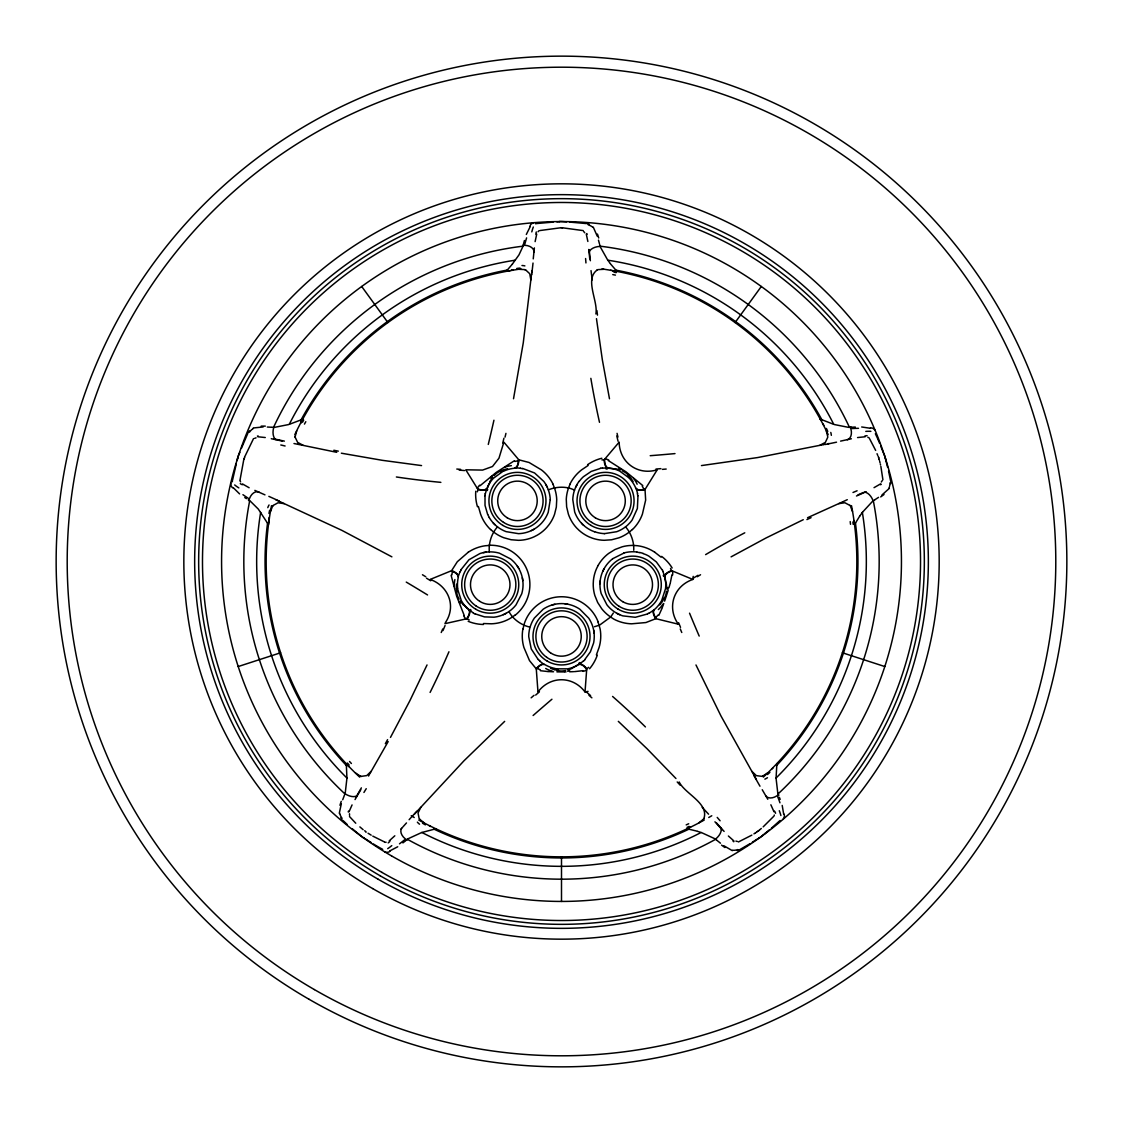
<?xml version="1.0" encoding="UTF-8"?>
<svg xmlns="http://www.w3.org/2000/svg" width="1123" height="1123" viewBox="0 0 1123 1123"><rect width="100%" height="100%" fill="white"/><g stroke="black" fill="none" stroke-linecap="round" stroke-linejoin="round"><path stroke-width="1.5" d="M240.083 479.703L243.831 459.307M882.917 479.844L880.853 466.312M666.697 588.957L666.388 583.862M599.949 583.806L600.145 580.998M671.933 574.878L670.249 583.16M890.736 483.69L890.693 481.921M604.272 533.664L616.667 531.712A32.848 32.848 0 0 0 625.539 526.841C631.084 533.102 634.158 541.932 633.737 550.27M295.237 436.356L296.711 430.909M588.059 691.361A132.542 132.542 0 0 1 585.027 691.95L586.725 668.873L588.606 667.329M776.063 778.253L777.79 793.189M232.321 481.781L232.391 481.023M513.52 398.749L523.262 342.866L530.842 279.936L529.747 273.731L525.662 269.913M533.958 251.931L534.38 247.888M533.902 252.436L533.243 258.88M531.965 270.615L531.839 271.696M531.825 271.836L531.726 272.707M666.543 591.217L665.897 594.614A4.029 0.814 -72 0 1 665.392 596.131L663.482 599.991M783.672 814.119L782.198 805.416M531.333 275.921L531.558 274.082M456.584 584.142L456.303 588.957M531.305 276.188L530.842 279.936M232.475 480.405L236.293 463.939M269.043 520.314L268.467 524.638L258.304 509.084L250.373 501.223M485.01 495.748L485.024 505.392L487.635 514.404M535.124 241.613L536.71 234.146M269.239 518.952L269.352 518.194M477.359 491.818L477.977 489.46L465.792 469.793L482.581 470.088L492.492 466.508L498.963 458.198L503.862 442.139L518.798 459.798L529.087 462.494L541.426 469.891A40.049 40.035 85.7 0 1 553.049 484.153M776.891 763.556L776.077 778A304.852 304.852 0 0 0 862.366 512.439L862.506 512.242M522.981 629.062L523.795 625.651M485.375 493.657L486.652 489.066M270.517 511.498L272.538 506.234M505.94 433.366L505.055 437.1M237.121 460.556L237.655 458.409M522.967 245.979L524.427 240.519M349.014 811.817L352.061 804.924M668.915 587.82L669.996 584.03M445.326 622.689C456.654 606.238 448.456 585.855 430.165 579.44L451.586 570.681L457.314 561.725L468.179 552.277M668.129 590.473L664.634 601.142M522.7 246.934L518.98 254.879L512.453 263.975M341.35 803.675L339.272 813.333M345.224 793.133L346.937 778.197M574.569 490.175C567.059 486.175 556.432 486.385 548.333 489.895A32.792 32.792 0 0 1 550.27 499.791M526.322 234.44L530.295 226.481M568.617 487.691L568.519 487.986A39.403 39.389 0 0 0 566.273 499.244L566.638 506.88L568.378 514.123A38.772 38.758 10 0 0 576.562 527.894L579.019 530.295A38.687 38.659 36.2 0 0 589.266 536.948L592.453 538.198A38.982 38.954 37 0 0 604.188 540.289L611.628 539.77L618.998 537.805A39.698 39.656 -42.4 0 0 629.498 531.923M342.712 799.744L344.256 795.702M568.729 487.396L570.063 484.181M662.247 607.655L663.763 603.528M661.952 608.469L658.822 615.362M344.831 794.2L344.466 795.154M241.487 448.161L247.79 433.436M244.491 457.3L253.531 438.574M238.974 454.394L239.817 452.33M444.919 623.672L467.168 618.675L469.232 619.98M442.715 628.978L441.227 632.516M497.503 526.869C491.607 533.313 488.463 543.055 489.319 551.898A32.848 32.848 0 0 1 499.356 553.162L510.53 558.889A32.693 32.693 0 0 1 521.746 593.772L515.99 604.932A32.792 32.792 0 0 1 500.156 615.881L497.391 616.625A32.609 32.609 0 0 1 493.895 617.201L484.504 616.892L475.338 613.93M596.397 654.877L599.106 647.409A40.091 40.077 -10.4 0 0 600.145 629.062L599.219 625.722M602.77 571.312L604.034 568.785M460.023 571.649L458.31 576.338A8.029 3.93 17.9 0 0 451.586 570.681M427.035 664.942L409.909 700.654L390.481 737.404M854.533 524.638L859.769 516.004M575.874 486.975L577.25 484.35M300.697 422.908L302.677 419.146M460.963 569.74L468.979 559.745L479.914 553.569A32.497 32.497 0 0 1 489.291 551.898M489.796 481.753L492.534 477.443M368.555 776.035L369.27 774.744M388.179 741.545L369.692 773.986M598.138 565.459L596.594 568.519A38.701 38.659 -72 0 0 593.421 580.324L593.225 583.735A38.996 38.968 -71.2 0 0 594.853 595.541L597.661 602.461L601.802 608.863A39.684 39.656 30.5 0 0 610.645 617.018L599.724 625.034L594.502 626.718M703.967 818.316C708.978 803.198 684.876 793.793 679.176 781.973M355.036 799.59L357.142 795.954M360.764 789.722L357.493 795.365M371.194 771.276L366.758 775.586L361.269 776.358M862.366 512.439L859.853 515.92M248.351 432.467L249.446 430.895M862.548 512.172L872.669 501.195M632.446 529.551A40.049 40.035 -22.3 0 0 642.412 514.095L645.655 500.086L645.023 489.46L657.208 469.793C637.724 475.787 619.503 462.479 619.138 442.139L604.202 459.798L601.942 459.925M512.397 264.073L506.557 270.91M613.34 613.046L610.645 617.032M889.318 488.379L881.948 494.976M662.738 601.114L659.692 604.848M773.424 816.632L763.163 826.879M735.116 322.54L761.31 286.477M579.159 481.444L580.956 479.226A32.609 32.609 0 0 1 583.455 476.699L591.231 471.421L600.398 468.431M480.026 485.754L496.31 472.348L514.418 460.725M703.349 819.243L698.969 822.78M538.043 231.759L538.422 231.352A3.13 2.962 54.8 0 1 539.208 230.664M515.12 260.269L515.176 260.199A304.852 304.852 0 0 0 289.257 424.34L301.876 419.581M273.114 505.49L277.999 502.781L284.245 503.651L341.757 530.309L391.885 556.84M504.662 721.373L463.925 760.847L420.802 807.311L418.051 812.982L419.104 818.456A21.842 12.423 -59.1 0 0 419.707 819.172M402.708 827.146L406.484 822.934M401.683 828.311L400.911 829.167M414.415 814.189L417.265 811.115M493.98 475.717L496.506 473.359A4.029 0.814 -36 0 1 497.812 472.404L501.616 470.411M417.714 810.624L420.802 807.311M780.008 820.52L771.389 828.212M394.819 835.793L389.218 840.86M584.732 659.65L590.389 651.845L593.59 643.016A32.609 32.609 0 0 0 594.109 639.506L594.264 636.643A32.749 32.749 0 0 0 588.761 618.226L579.917 609.284A32.651 32.651 0 0 0 543.265 609.157L534.38 618.029A32.749 32.749 0 0 0 530.084 627.167A32.623 32.623 0 0 0 529.326 630.242L528.891 633.19A32.497 32.497 0 0 0 528.736 636.643L531.249 648.954L538.268 659.664M507.428 270.096L507.512 270.011A296.444 296.444 0 0 0 300.964 420.072M506.361 271.092L510.291 270.629M632.375 529.48L629.792 531.698M583.216 661.138L579.482 664.086M767.514 772.975L762.798 776.063M531.137 697.832L534.043 695.319M764.791 833.659L769.494 829.757M765.03 833.448L762.966 835.203M761.31 828.465L759.541 829.967M759.387 830.094L758.418 830.894M405.389 840.902L407.214 839.414M880.474 483.943L874.031 487.663M404.701 841.464L402.918 842.896M514.853 615.193L512.958 616.611M653.684 610.168L649.557 612.933M612.625 558.749L623.855 553.106M693.214 576.366A132.542 132.542 0 0 1 692.835 579.44C673.589 586.066 666.571 607.515 678.292 624.177L655.818 618.675L645.922 622.549L631.575 623.812A40.049 40.035 49.7 0 1 613.804 619.11L610.926 617.215M408 838.797L421.63 832.55M508.972 611.544C512.551 618.857 521.128 625.104 529.579 627.041M586.725 668.873L586.796 668.831A8.029 3.93 54.1 0 0 579.159 664.297M397.724 846.77L389.906 850.855M512.102 617.201L509.126 619.012A40.091 40.077 61.6 0 1 491.411 623.798L483.48 623.532M878.537 497.363L874.915 499.721M873.483 500.647L874.733 499.833M752.34 842.222L758.011 838.642M756.72 832.129L755.33 832.985M750.234 843.57L740.015 849.493M758.32 838.46L759.471 837.73M753.954 833.842L754.923 833.238M751.849 835.119L738.443 841.955M697.257 576.731L700.541 574.751M588.157 465.455L581.574 469.891A40.091 40.077 25.6 0 0 569.951 484.125M533.874 529.312L531.376 530.603M731.087 556.854L765.928 538.029L803.254 519.71M506.066 613.34L503.413 614.66M647.676 613.916L635.323 617.299L622.844 615.881A32.497 32.497 0 0 1 614.281 611.712A32.848 32.848 0 0 1 606.869 604.764L601.198 593.576A32.651 32.651 0 0 1 612.611 558.805M597.197 269.983C584.269 279.318 598.292 300.978 595.892 313.963M503.455 470.986L493.362 478.314A33.016 33.016 0 0 0 486.933 488.308A8.029 4.057 19.4 0 1 478.117 489.081M572.646 668.171L567.887 670.038M843.471 501.462L847.275 499.693M807.549 517.717L842.868 501.742M858.042 494.85L863.306 492.534M838.755 503.651L844.889 502.753L849.774 505.364M738.99 849.957L737.193 850.588M288.822 424.522L274.321 427.386M253.321 427.975L263.147 426.965M502.879 469.933L507.54 468.712M539.966 230.538L560.531 227.801A6.148 1.867 0 0 1 561.107 227.66M238.202 666.543L280.596 652.772M552.165 604.96L554.902 604.272M582.837 670.684L574.513 671.624M421.995 832.452L435.892 828.788M421.869 832.494L421.897 832.48A304.852 304.852 0 0 0 701.131 832.494L697.565 831.357M535.587 223.8L536.331 223.631M851.374 438.784L840.58 441.114M701.454 465.582L757.604 457.566L819.818 445.34L825.363 442.378L827.735 437.31A21.842 12.423 -23.1 0 0 827.665 436.384L826.289 430.923M483.255 552.642L486.175 552.137M829.013 443.529L827.96 443.739M565.697 670.585L562.272 671.007A4.029 0.814 0 0 1 560.658 671.007L556.404 670.389M823.706 444.568L825.279 444.273M823.51 444.61L819.818 445.34M536.948 223.519L553.134 222.101M857.565 437.563L865.173 436.763M511.653 270.39L512.397 270.264M602.504 468.137L607.262 467.94M519.135 269.309L524.764 269.604M666.192 469.049L662.373 469.372M556.882 221.849L559.479 221.652M851.136 427.273L855.319 427.049M851.416 427.259L849.676 427.358M257.771 436.763L265.267 437.535M488.828 545.469L485.347 545.75A40.049 40.035 13.7 0 0 468.179 552.291M515.499 467.94L520.496 468.123M569.656 671.793L573.6 671.652M566.02 671.891L564.869 671.919M848.679 427.386L834.15 424.508M564.223 671.919L556.924 671.877M604.118 459.798L604.202 459.798A8.029 3.93 -89.9 0 0 607.641 467.954M861.678 426.979L870.479 428.298M267.316 427.035L271.626 427.259M634.2 545.469L637.682 545.75A40.091 40.077 -82.4 0 1 654.821 552.291M553.541 671.765L548.15 671.554M547.87 671.54L540.36 670.712M273.324 427.358L272.215 427.287M569.501 222.073L586.36 223.575M562.637 227.815L583.244 230.608M566.638 221.877L563.788 221.666A10.542 3.172 0.1 0 0 559.394 221.526M460.627 469.372L456.794 469.049M603.865 269.309L598.236 269.604A21.842 12.578 -87.3 0 0 597.169 269.801M564.925 603.781L567.719 604.202M421.56 465.582L382.311 460.318L341.364 453.201M687.346 828.816L697.046 831.16M636.825 552.137L639.745 552.642M610.603 270.264L611.347 270.39M612.709 270.629L616.99 271.429L610.407 263.779M522.588 468.431L534.576 472.965L543.841 481.458A32.497 32.497 0 0 1 548.319 489.853M615.179 468.656L620.121 469.947M555.267 668.845L567.733 668.845A33.016 33.016 0 0 0 578.808 664.535A8.029 4.057 55.4 0 1 586.388 669.097M297.651 444.259L336.703 452.302M297.398 444.203L293.987 443.529M271.275 438.714L275.374 439.584M282.42 441.114L276.047 439.739M303.182 445.34L297.623 442.364L295.279 437.465M587.455 223.814L589.294 224.361M701.342 832.536L715 838.797M732.336 850.673L723.788 845.717M555.099 670.024L550.607 668.283M384.389 841.899L372.78 836.116M842.404 652.772L884.798 666.543M643.086 553.569L645.767 554.58A32.609 32.609 0 0 1 648.94 556.18L656.351 561.935L662.023 569.74M608.357 460.598L625.932 471.8L642.791 485.571M594.6 531.825L591.989 530.772A32.707 32.707 0 0 1 574.681 512.018L572.786 499.609A32.848 32.848 0 0 1 579.061 481.332M360.202 776.063L355.486 772.975M867.854 437.296L868.36 437.521A3.13 2.962 -53.2 0 1 869.258 438.068M670.529 568.42L671.372 570.54L692.835 579.44M254.851 490.386L259.09 492.267M619.601 614.66L616.934 613.355M259.343 492.379L264.958 494.85M275.725 499.693L279.585 501.49M622.226 470.776L625.244 472.446A4.029 0.814 36 0 1 626.55 473.401L629.624 476.405M280.006 501.672L284.245 503.651M382.704 849.367L377.061 846.251M249.124 487.747L242.568 483.985M820.225 419.09L833.743 424.34A304.852 304.852 0 0 0 607.824 260.199L610.14 263.358M473.443 612.933L469.695 610.463M424.031 822.78L419.651 819.243M422.459 574.751L425.743 576.745M376.598 845.97L374.773 844.833M371.18 835.147L368.035 833.224M364.947 838.614L371.39 842.685M364.582 838.39L363.459 837.688M374.254 844.51L373.482 844.019M248.281 499.847L249.517 500.647M733.909 840.945L728.378 836.003M246.4 498.64L244.772 497.559M543.658 664.184L539.798 661.138M654.821 552.277L661.082 557.162M585.027 691.95C572.786 675.695 550.214 675.653 537.973 691.95L536.275 668.873L529.523 660.647L523.894 647.409A40.049 40.035 -58.3 0 1 522.883 629.048M239.578 493.895L233.233 487.649M720.475 843.205L717.19 840.565M493.095 531.614L490.611 529.466M715.786 839.414L716.937 840.355M352.425 828.872L359.079 834.403M359.304 834.6L359.964 835.147A10.542 3.172 36.1 0 0 363.375 837.786M363.122 829.686L359.879 826.907M588.957 695.319L591.877 697.832M347.105 824.394L342.992 820.52M583.581 525.283L581.574 523.304M618.324 721.359L646.988 748.676L675.948 778.506M355.752 823.229L349.492 816.519M495.061 524.806L492.997 522.672M615.488 270.011L615.572 270.096A296.444 296.444 0 0 1 822.036 420.072M349.099 766.714L348.144 765.704M347.807 765.367L346.895 764.398M629.652 478.328L619.559 470.986A33.016 33.016 0 0 0 608.062 467.968A8.029 4.057 -88.6 0 1 604.609 459.826M463.504 605.058L460.248 601.114M346.768 764.272L346.109 763.556M702.198 807.311L708.585 814.189M724.124 831.427L721.331 828.311M720.91 827.833L716.516 822.934M607.683 260.031L600.3 246.934M341.982 819.411L340.845 817.923M593.267 227.141L597.254 236.181M630.466 477.457L633.077 481.514M869.609 438.756L875.659 450.421M361.69 286.477L387.884 322.54M517.282 566.062L518.77 568.435M464.248 615.53L456.64 596.187L451.109 575.257M240.617 481.865L240.434 481.556A3.13 2.962 -17.2 0 1 239.971 480.476M260.648 512.467L260.634 512.439A304.852 304.852 0 0 0 346.923 778.028L346.347 764.833M489.263 517.563L490.821 519.963A32.792 32.792 0 0 0 506.122 531.642L518.517 533.664A32.707 32.707 0 0 0 541.693 523.009L543.504 520.847A32.651 32.651 0 0 0 548.235 512.228L550.214 499.819M695.979 664.97L720.938 715.898L751.806 771.276L756.341 775.642L761.885 776.33A21.842 12.423 48.9 0 0 762.742 775.979M765.381 795.126L762.236 789.722M765.746 795.758L767.781 799.267M545.75 484.336L547.126 486.975M756.369 779.474L754.263 775.698M459.054 599.205L457.58 596.074A4.029 0.814 72 0 1 457.089 594.544L456.373 590.305M754.235 775.642L751.806 771.276M820.337 419.272L820.731 420.002M875.364 433.731L878.116 439.612M770.869 804.784L773.972 811.761M267.541 522.644L267.597 522.771A296.444 296.444 0 0 0 346.488 765.577M552.951 484.195L554.285 487.438M662.963 571.635L664.619 576.099M681.773 632.502L680.285 628.964M878.298 440.048L879.674 443.445M883.394 452.85L880.685 446.013M883.59 453.299L884.096 454.562M877.035 453.706L877.751 455.447M878.2 456.528L878.565 457.468M778.786 795.8L778.169 794.2M586.276 234.089L587.862 241.459M779.446 797.498L780.162 799.394M598.026 622.1L599.12 625.399M636.278 488.87L637.625 493.643M671.372 570.54L671.414 570.681A8.029 3.93 -17.9 0 0 664.732 576.464M598.475 240.154L599.457 243.789M600.033 245.979L599.654 244.547M887.563 467.14L885.752 460.037M879.211 459.461L879.421 460.318M885.387 458.577L885.682 459.77M888.56 471.042L890.567 480.714M879.646 461.23L880.053 462.915M880.516 464.88L880.348 464.164M617.945 437.086L617.06 433.352M852.483 511.498L850.462 506.234A21.842 12.578 -15.3 0 0 849.943 505.294M478.384 506.473L480.574 514.095A40.091 40.077 -46.4 0 0 490.526 529.551M522.349 577.826L522.813 580.605M609.48 398.777L602.349 359.823L596.467 318.665M593.674 630.242L594.109 633.175M637.99 495.734L637.373 508.537L632.165 519.963A32.497 32.497 0 0 1 630.017 522.672L627.939 524.806A32.623 32.623 0 0 1 625.539 526.841M457.482 588.733L461.328 600.608A33.016 33.016 0 0 0 468.853 609.803A8.029 4.057 -52.6 0 1 466.859 618.422M591.526 274.784L591.035 270.615M592.158 279.936L591.596 275.374M588.789 249.46L589.028 251.706M589.757 258.88L589.154 253.04M561.5 856.863L561.5 901.446M855.403 522.771A296.444 296.444 0 0 1 776.512 765.577M689.143 829.055A296.444 296.444 0 0 1 433.843 829.055M851.515 505.687A295.335 295.335 0 0 1 763.317 777.116M711.771 815.747A295.335 295.335 0 0 1 708.753 817.502M704.205 820.071A295.335 295.335 0 0 1 418.795 820.071M414.233 817.502A295.335 295.335 0 0 1 411.229 815.747M359.683 777.116A295.335 295.335 0 0 1 271.485 505.687M294.816 434.615A295.335 295.335 0 0 1 521.03 268.944M601.97 268.944A295.335 295.335 0 0 1 828.184 434.615M778.632 794.48A10.121 6.92 -39.2 0 1 765.591 795.702M759.976 786.212A63.969 1.6 58.8 0 1 754.291 776.147M721.008 828.086A10.121 5.769 -43 0 1 715.533 839.078M720.096 820.773A65.26 5.615 51.6 0 1 717.218 817.404M733.768 841.745A14.332 6.991 -5.9 0 1 733.08 841.211M737.404 841.478A5.727 2.12 4.8 0 1 735.916 841.085M757.702 831.231A5.475 1.418 -35.6 0 1 756.734 831.89M758.544 830.936A6.148 1.867 -36 0 1 758.039 831.343M774.28 815.031A3.13 2.962 18.8 0 1 774 816.056M774.379 811.115A9.026 5.292 -64.5 0 1 775.572 813.305M779.278 810.708A65.415 12.114 51.3 0 1 780.892 815.523M677.197 781.973A227.772 31.079 49.9 0 1 680.313 785.314M612.582 696.442A245.039 59.659 37.5 0 1 645.416 726.932M586.459 692.049A185.295 19.105 39.7 0 1 590.572 695.586M714.944 821.797A63.969 1.179 48.8 0 1 722.005 829.658M655.818 618.675A8.029 3.93 53.9 0 1 653.811 610.07M680.538 627.35A185.197 17.407 68.2 0 1 678.643 622.788M597.296 655.2A32.553 23.499 -70.7 0 1 589.547 668.746M699.194 636.081A245.095 31.458 68.5 0 1 689.536 613.172M873.315 500.76A317.683 317.683 0 0 1 778.057 793.919M715.632 839.288A317.683 317.683 0 0 1 407.368 839.288M344.943 793.919A317.683 317.683 0 0 1 249.685 500.76M273.535 427.358A317.683 317.683 0 0 1 522.911 246.176M600.089 246.176A317.683 317.683 0 0 1 849.465 427.358M767.458 777.72A38.8 11.258 -60.5 0 1 764.861 779.137M769.901 772.329A30.181 4.001 -50.9 0 1 767.458 774.533M773.073 767.837A19.498 1.151 -47.8 0 1 772.006 768.918M777.734 796.811A75.059 14.318 58.8 0 1 779.952 802.805M783.938 814.049A12.465 6.05 -25.4 0 1 783.012 819.397M763.036 835.315A10.542 3.172 -35.9 0 1 759.471 837.856M737.741 849.578A12.943 5.011 -34.3 0 1 734.302 850.279M733.53 850.308A26.25 12.872 -48 0 1 732.631 850.209M724.896 847.528A75.087 15.287 50.1 0 1 721.556 845.114M690.799 826.837A19.498 0.828 -24.7 0 1 689.704 827.37M689.129 826.388A30.181 2.049 -23.9 0 1 687.009 827.412M688.694 823.749A38.8 5.755 -20.2 0 1 686.195 824.886M704.093 818.456A21.842 12.578 56.7 0 1 703.433 819.341M522.785 245.39A10.121 6.92 -3.2 0 1 534.043 252.071M524.876 244.028A75.059 14.318 -85.2 0 1 526.603 237.879M529.986 226.439A12.465 6.05 10.6 0 1 533.888 222.649M588.255 224.853A12.943 5.011 1.7 0 1 591.442 226.313M592.088 226.734A26.25 12.872 -12 0 1 592.747 227.337M597.436 234.047A75.087 15.287 86.1 0 1 598.713 237.978M589.14 252.071A10.121 5.769 -7 0 1 600.047 246.4M407.017 839.99A10.121 6.92 32.8 0 1 401.837 827.974M404.519 839.864A75.059 14.318 -49.2 0 1 399.507 843.822M390.046 851.094A12.465 6.05 46.6 0 1 384.67 851.866M341.982 818.134A12.943 5.011 37.7 0 1 340.255 815.073M339.988 814.357A26.25 12.872 24 0 1 339.806 813.473M339.96 805.289A75.087 15.287 -57.9 0 1 341.238 801.359M357.254 795.589A10.121 5.769 29 0 1 345.098 793.764M850.167 426.993A10.121 6.92 68.8 0 1 847.304 439.767M852.118 428.565A75.059 14.318 -13.2 0 1 858.505 428.312M870.437 427.989A12.465 6.05 82.6 0 1 875.238 430.53M884.18 454.45A10.542 3.172 72.1 0 1 885.514 458.619M889.949 482.918A12.943 5.011 73.7 0 1 889.542 486.399M889.332 487.143A26.25 12.872 60 0 1 888.967 487.958M884.026 494.485A75.087 15.287 -21.9 0 1 880.685 496.913M864.331 492.169A10.121 5.769 65 0 1 873.09 500.788M248.899 500.633A10.121 6.92 -75.2 0 1 258.725 491.986M248.239 498.233A75.059 14.318 22.8 0 1 242.933 494.681M233.093 487.929A12.465 6.05 -61.4 0 1 230.706 483.058M237.514 458.437A10.542 3.172 -71.9 0 1 238.89 454.282M249.587 432.018A12.943 5.011 -70.3 0 1 251.959 429.449M252.577 428.972A26.25 12.872 -84 0 1 253.349 428.523M261.182 426.136A75.087 15.287 14.1 0 1 265.309 426.136M275.753 439.584A10.121 5.769 -79 0 1 273.731 427.47M409.123 819.692A63.969 1.6 -49.2 0 1 416.928 811.185M363.936 792.459A65.26 5.615 -56.4 0 1 366.238 788.683M348.214 811.929A14.332 6.991 66.1 0 1 348.495 811.129M349.576 815.312A5.727 2.12 76.8 0 1 349.506 813.768M365.607 831.441A5.475 1.418 36.4 0 1 364.68 830.725M366.14 832.171A6.148 1.867 36 0 1 365.593 831.806M386.13 842.222A3.13 2.962 -89.2 0 1 385.077 842.264M389.892 841.099A9.026 5.292 7.5 0 1 388.165 842.91M391.787 845.619A65.415 12.114 -56.7 0 1 387.702 848.651M387.575 739.664A227.772 31.079 -58.1 0 1 385.357 743.651M448.947 651.775A245.039 59.659 -70.5 0 1 430.095 692.428M445.059 625.581A185.295 19.105 -68.3 0 1 442.967 630.593M361.367 787.869A63.969 1.179 -59.2 0 1 356.061 797.021M536.275 668.873A8.029 3.93 -54.1 0 1 543.841 664.297M535.657 695.067A185.197 17.407 -39.8 0 1 539.419 691.838M523.767 625.357A39.277 39.249 80 0 1 598.208 622.03M469.189 610.07A8.029 3.93 -53.9 0 1 467.168 618.675M483.452 624.5A32.553 23.499 1.3 0 1 468.179 621.314M533.116 715.505A245.095 31.458 -39.5 0 1 551.926 699.236M419.511 824.198A38.8 11.258 11.5 0 1 417.363 822.162M425.392 824.858A30.181 4.001 21.1 0 1 422.543 823.215M430.642 826.472A19.498 1.151 24.2 0 1 429.295 825.798M349.099 766.462A19.498 0.828 47.3 0 1 348.27 765.591M349.014 764.749A30.181 2.049 48.1 0 1 347.386 763.036M351.401 763.5A38.8 5.755 51.8 0 1 349.534 761.478M361.185 776.512A21.842 12.578 -51.3 0 1 360.132 776.161M268.846 496.366A63.969 1.6 22.8 0 1 279.36 501.167M280.792 444.975A65.26 5.615 15.6 0 1 285.102 445.999M257.42 436.033A14.332 6.991 -41.9 0 1 258.276 436.061M254.626 438.377A5.727 2.12 -31.2 0 1 256.058 437.83M244.224 458.605A5.475 1.418 -71.6 0 1 244.632 457.51M243.705 459.335A6.148 1.867 -72 0 1 243.888 458.717M242.554 484.687A9.026 5.292 79.5 0 1 240.294 483.62M238.834 487.901A65.415 12.114 15.3 0 1 234.693 484.939M338.304 451.151A227.772 31.079 13.9 0 1 333.826 450.267M440.862 482.357A245.039 59.659 1.5 0 1 396.377 476.98M464.571 470.551A185.295 19.105 3.7 0 1 459.167 470.116M284.358 441.114A63.969 1.179 12.8 0 1 274.026 438.896M426.487 578.191A185.197 17.407 32.2 0 1 430.713 580.773M489.095 545.259A39.333 39.319 -24.3 0 1 514.994 615.362M486.778 488.716A8.029 3.93 18.1 0 1 477.977 489.46M477.457 506.74A32.553 23.499 73.3 0 1 475.773 491.228M406.259 582.093A245.095 31.458 32.5 0 1 427.554 594.951M272.622 506.262A21.842 12.423 12.9 0 1 273.226 505.532M267.779 507.638A38.8 11.258 83.5 0 1 269.057 504.971M268.973 513.436A30.181 4.001 -86.9 0 1 269.66 510.221M269.057 518.938A19.498 1.151 -83.8 0 1 269.281 517.436M300.936 422.838A19.498 0.828 -60.7 0 1 301.511 421.771M302.536 422.22A30.181 2.049 -59.9 0 1 303.673 420.142M304.459 424.101A38.8 5.755 -56.2 0 1 305.807 421.715M295.11 437.437A21.842 12.578 20.7 0 1 295.124 436.328M533.018 263.049A63.969 1.6 -85.2 0 1 531.698 274.531M585.588 258.529A65.26 5.615 87.6 0 1 585.939 262.936M586.852 233.528A14.332 6.991 30.1 0 1 587.09 234.356M583.763 231.605A5.727 2.12 40.8 0 1 584.732 232.798M561.318 227.969A5.475 1.418 0.4 0 1 562.483 227.997M535.994 234.426A9.026 5.292 -28.5 0 1 536.317 231.956M531.797 231.885A65.415 12.114 87.3 0 1 533.327 227.028M597.478 315.128A227.772 31.079 85.9 0 1 596.931 310.594M599.5 422.304A245.039 59.659 73.5 0 1 590.852 378.339M618.043 441.213A185.295 19.105 75.7 0 1 616.794 435.935M590.361 260.718A63.969 1.179 84.8 0 1 589.266 250.204M518.798 459.798A8.029 3.93 89.9 0 1 515.359 467.954M503.904 438.251A185.197 17.407 -75.8 0 1 502.753 443.066M554.383 487.691A39.67 39.628 66.1 0 1 556.727 499.496L556.334 507.105L554.537 514.362A38.996 38.968 -36.4 0 1 548.894 524.862L546.733 527.501A38.701 38.659 -37.4 0 1 537.229 535.194L534.183 536.766A38.8 38.786 -74.5 0 1 518.559 540.331L511.147 539.742L503.764 537.72A39.361 39.361 0 0 1 493.769 532.148M587.61 464.655A32.553 23.499 -34.7 0 1 601.844 458.254M493.938 420.227A245.095 31.458 -75.5 0 1 488.28 444.441M524.764 269.688A21.842 12.423 84.9 0 1 525.648 270.039M521.97 265.505A38.8 11.258 -24.5 0 1 524.89 265.898M516.819 268.439A30.181 4.001 -14.9 0 1 520.089 268.102M511.611 270.222A19.498 1.151 -11.8 0 1 513.113 269.969M612.863 270.84A19.498 0.828 11.3 0 1 614.042 271.05M613.944 272.173A30.181 2.049 12.1 0 1 616.26 272.608M612.751 274.588A38.8 5.755 15.8 0 1 615.432 275.121M836.537 442.181A63.969 1.6 -13.2 0 1 825.223 444.483M857.088 490.779A65.26 5.615 -20.4 0 1 853.003 492.478M881.26 484.266A14.332 6.991 -77.9 0 1 880.544 484.743M882.131 480.728A5.727 2.12 -67.2 0 1 881.288 482.02M878.649 458.254A5.475 1.418 72.4 0 1 878.986 459.377M878.649 457.356A6.148 1.867 72 0 1 878.874 457.959M864.682 436.173A9.026 5.292 43.5 0 1 867.138 435.71M865.805 431.386A65.415 12.114 -20.7 0 1 870.886 431.344M806.932 519.584A227.772 31.079 -22.1 0 1 811.073 517.675M705.623 554.622A245.039 59.659 -34.5 0 1 744.774 532.807M693.368 578.106A185.295 19.105 -32.3 0 1 698.001 575.285M856.47 496.001A63.969 1.179 -23.2 0 1 866.142 491.706M645.023 489.46A8.029 3.93 -18.1 0 1 636.222 488.716M660.914 468.642A185.197 17.407 -3.8 0 1 655.986 469.035M661.672 556.404A32.553 23.499 37.3 0 1 672.158 567.957M674.993 453.594A245.095 31.458 -3.5 0 1 650.203 455.699M830.781 432.439A38.8 11.258 47.5 0 1 831.329 435.345M826.416 428.453A30.181 4.001 57.1 0 1 827.749 431.457M823.117 424.045A19.498 1.151 60.2 0 1 823.819 425.392M853.803 520.525A19.498 0.828 83.3 0 1 853.971 521.718M852.876 521.97A30.181 2.049 84.1 0 1 853.185 524.315M850.209 521.577A38.8 5.755 87.8 0 1 850.518 524.301M656.141 618.422A8.029 4.057 52.6 0 1 654.148 609.803A32.96 32.96 0 0 0 661.658 600.608L665.518 588.747A33.016 33.016 0 0 0 664.844 576.871A8.029 4.057 -16.6 0 1 671.526 571.088M658.008 615.067A19.119 13.308 -6 0 1 655.186 617.818M623.869 552.965A32.96 32.96 0 0 1 636.909 551.997M662.823 604.216A37.915 13.294 -19.1 0 1 658.359 609.564M536.612 669.097A8.029 4.057 -55.4 0 1 544.192 664.549M540.374 669.841A19.119 13.308 66 0 1 536.892 668.003M555.338 668.564A32.749 32.749 0 0 1 544.346 664.297M552.179 671.063A37.915 13.294 52.9 0 1 545.708 668.48M451.474 571.088A8.029 4.057 16.6 0 1 458.156 576.885M451.937 574.892A19.119 13.308 -42 0 1 452.611 571.003M457.721 588.691A32.792 32.792 0 0 1 458.381 576.899M454.408 586.487A37.915 13.294 -55.1 0 1 454.885 579.552M633.554 545.441A39.361 39.347 15.7 0 0 622.184 546.803L615.025 549.498L608.68 553.4A38.8 38.786 77.8 0 0 598.11 565.445M639.815 552.502A32.848 32.848 0 0 1 643.17 553.428M503.567 471.197A32.792 32.792 0 0 1 514.994 468.193M489.375 517.619A32.707 32.707 0 0 1 487.733 514.446M518.391 459.826A8.029 4.057 88.6 0 1 514.938 467.968M504.634 467.379A37.915 13.294 16.9 0 1 511.386 465.666M606.055 468.993A21.505 4.366 -7.6 0 1 607.262 468.979M608.82 468.389A29.549 9.068 -13 0 1 609.298 468.403M609.915 468.417A41.284 12.437 -12.6 0 1 614.548 468.951M619.012 468.417A24.159 8.1 44.6 0 1 621.047 468.937M628.038 475.984A28.286 8.198 31 0 1 628.95 476.994M633.442 478.328A37.915 13.294 88.9 0 1 637.148 484.224M644.869 489.081A8.029 4.057 -19.4 0 1 636.067 488.308M629.456 478.37A32.848 32.848 0 0 1 635.857 488.323M605.002 458.9A18.796 14.164 -42.1 0 1 608.75 460.051M642.272 486.259A19.119 13.308 -78 0 1 644.012 489.796M484.799 495.72A33.774 33.143 88.4 0 1 485.164 493.615M520.468 468.361A33.844 32.764 16.9 0 1 522.56 468.656M514.91 461.441A19.119 13.294 30 0 1 518.812 460.879M487.284 490.526A21.534 4.38 -79.7 0 1 487.663 489.361M477.359 488.421A18.796 14.164 65.9 0 1 479.605 485.206M600.356 468.235A33.774 33.143 -19.6 0 1 602.475 467.926M637.401 493.699A33.844 32.764 88.9 0 1 637.752 495.776M604.427 533.607A32.623 32.623 0 0 1 594.769 531.769M662.219 569.642A33.774 33.143 52.4 0 1 663.16 571.551M649.445 612.737A33.844 32.764 -19.1 0 1 647.578 613.72M663.258 575.299A21.534 4.38 64.3 0 1 663.637 576.45M672.523 571.172A18.796 14.164 29.9 0 1 672.593 575.088M475.24 614.113A33.774 33.143 16.4 0 1 473.344 613.116M460.233 571.733A33.844 32.764 -55.1 0 1 461.174 569.852M471.07 610.14A21.534 4.38 28.3 0 1 470.074 609.438M465.989 618.941A18.796 14.164 -6.1 0 1 463.645 615.811M584.886 659.805A33.774 33.143 -55.6 0 1 583.356 661.293M539.938 660.97A33.844 32.764 52.9 0 1 538.436 659.496M579.819 662.542A21.534 4.38 -43.7 0 1 578.836 663.272M586.613 670.08A18.796 14.164 -78.1 0 1 582.907 671.357M487.564 487.719A29.549 9.068 -85 0 1 487.719 487.27M487.929 486.694A41.284 12.437 -84.6 0 1 489.881 482.455M490.737 478.047A24.159 8.1 -27.4 0 1 491.874 476.264M500.732 471.786A28.286 8.198 -41 0 1 501.967 471.239M468.488 609.017A29.549 9.068 23 0 1 468.109 608.722M467.617 608.357A41.284 12.437 23.4 0 1 464.192 605.185M460.262 603.009A24.159 8.1 80.6 0 1 458.914 601.381M457.398 591.582A28.286 8.198 67 0 1 457.258 590.221M577.952 664.648A29.549 9.068 -49 0 1 577.559 664.914M577.054 665.265A41.284 12.437 -48.6 0 1 572.983 667.553M569.684 670.613A24.159 8.1 8.6 0 1 567.733 671.386M557.934 669.799A28.286 8.198 -5 0 1 556.615 669.505M664.676 577.727A29.549 9.068 59 0 1 664.816 578.191M664.984 578.78A41.284 12.437 59.4 0 1 665.911 583.356M667.806 587.427A24.159 8.1 -63.4 0 1 667.932 589.533M663.398 598.362A28.286 8.198 -77 0 1 662.71 599.528M308.825 999.147A505.35 505.35 0 0 0 1066.85 561.5A505.35 505.35 0 0 0 308.825 123.853A505.35 505.35 0 0 0 308.825 999.147M314.356 989.574A494.288 494.288 0 0 0 1055.788 561.5A494.288 494.288 0 0 0 314.356 133.426A494.288 494.288 0 0 0 314.356 989.574M372.668 888.574A377.679 377.679 0 0 0 939.179 561.5A377.679 377.679 0 0 0 372.668 234.426A377.679 377.679 0 0 0 372.668 888.574M378.072 879.197A366.856 366.856 0 0 0 928.356 561.5A366.856 366.856 0 0 0 378.072 243.803A366.856 366.856 0 0 0 378.072 879.197M380.079 875.729A362.841 362.841 0 0 0 924.341 561.5A362.841 362.841 0 0 0 380.079 247.271A362.841 362.841 0 0 0 380.079 875.729M381.988 872.417A359.023 359.023 0 0 0 920.523 561.5A359.023 359.023 0 0 0 381.988 250.583A359.023 359.023 0 0 0 381.988 872.417M391.534 855.894A339.946 339.946 0 0 0 901.446 561.5A339.946 339.946 0 0 0 391.534 267.106A339.946 339.946 0 0 0 391.534 855.894M503.483 522.349A25.618 25.618 0 0 0 543.041 502.248A25.618 25.618 0 0 0 505.855 478.047A25.618 25.618 0 0 0 503.483 522.349M590.937 525.382A28.524 28.524 0 0 0 634.06 501.279A28.524 28.524 0 0 0 591.624 475.984A28.524 28.524 0 0 0 590.937 525.382M591.653 522.406A25.618 25.618 0 0 0 631.126 502.149A25.618 25.618 0 0 0 593.842 478.089A25.618 25.618 0 0 0 591.653 522.406M502.936 525.438A28.524 28.524 0 0 0 545.975 501.181A28.524 28.524 0 0 0 503.455 476.04A28.524 28.524 0 0 0 502.936 525.438M547.238 661.124A28.524 28.524 0 0 0 590.024 636.432A28.524 28.524 0 0 0 547.252 611.726A28.524 28.524 0 0 0 547.238 661.124M546.747 657.362A25.618 25.618 0 0 0 587.006 638.734A25.618 25.618 0 0 0 550.733 613.186A25.618 25.618 0 0 0 546.747 657.362M618.029 609.073A28.524 28.524 0 0 0 661.279 585.209A28.524 28.524 0 0 0 618.984 559.689A28.524 28.524 0 0 0 618.029 609.073M619.18 606.364A25.618 25.618 0 0 0 658.359 585.56A25.618 25.618 0 0 0 620.752 562.033A25.618 25.618 0 0 0 619.18 606.364M475.857 609.284A28.524 28.524 0 0 0 518.756 584.802A28.524 28.524 0 0 0 476.11 559.886A28.524 28.524 0 0 0 475.857 609.284M476.068 605.985A25.618 25.618 0 0 0 515.808 586.262A25.618 25.618 0 0 0 478.847 561.711A25.618 25.618 0 0 0 476.068 605.985M507.105 517.703A19.751 19.751 0 0 0 537.201 501.448A19.751 19.751 0 0 0 508.073 483.508A19.751 19.751 0 0 0 507.105 517.703M595.26 517.745A19.751 19.751 0 0 0 625.286 501.363A19.751 19.751 0 0 0 596.088 483.55A19.751 19.751 0 0 0 595.26 517.745M622.718 601.661A19.751 19.751 0 0 0 652.505 584.858A19.751 19.751 0 0 0 623.054 567.452A19.751 19.751 0 0 0 622.718 601.661M550.537 652.856A19.751 19.751 0 0 0 581.209 637.71A19.751 19.751 0 0 0 552.755 618.717A19.751 19.751 0 0 0 550.537 652.856M479.732 601.366A19.751 19.751 0 0 0 509.968 585.392A19.751 19.751 0 0 0 481.009 567.185A19.751 19.751 0 0 0 479.732 601.366"/></g></svg>
